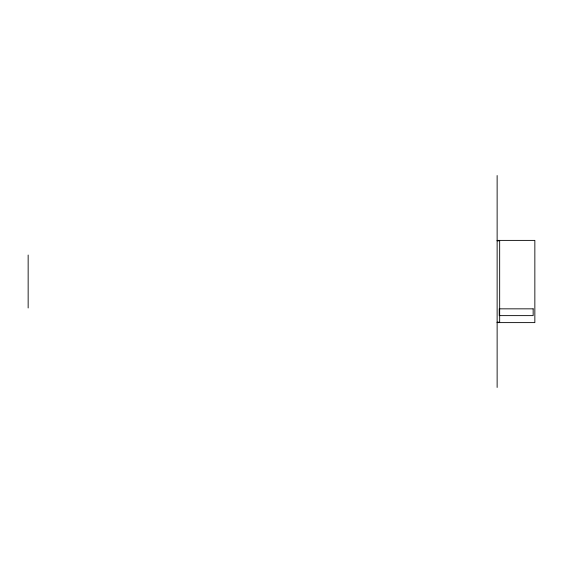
<?xml version="1.0" encoding="UTF-8"?>
<svg xmlns="http://www.w3.org/2000/svg" width="563" height="563" viewBox="0 0 563 563"><rect width="100%" height="100%" fill="white"/><g stroke="black" fill="none" stroke-linecap="round" stroke-linejoin="round"><path stroke-width="0.84" d="M497.129 240.387L534.85 240.387L534.85 322.613L497.129 322.613M497.129 240.809L499.67 240.809L499.67 322.191L497.129 322.191M497.129 175.536L497.129 387.464M28.15 255.025L28.15 307.982M533.154 308.841L499.247 308.841L499.247 315.625L533.154 315.625L533.154 308.841"/></g></svg>
